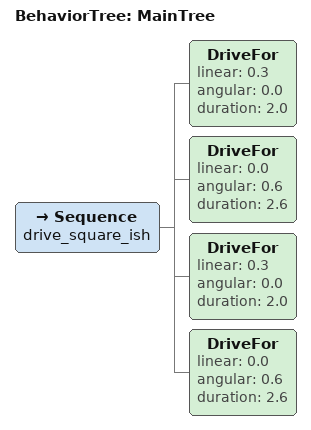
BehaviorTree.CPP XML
<root BTCPP_format="4" main_tree_to_execute="MainTree">
  <BehaviorTree ID="MainTree">
    <Sequence name="drive_square_ish">
      <DriveFor linear="0.3" angular="0.0" duration="2.0"/>
      <DriveFor linear="0.0" angular="0.6" duration="2.6"/>
      <DriveFor linear="0.3" angular="0.0" duration="2.0"/>
      <DriveFor linear="0.0" angular="0.6" duration="2.6"/>
    </Sequence>
  </BehaviorTree>
</root>
